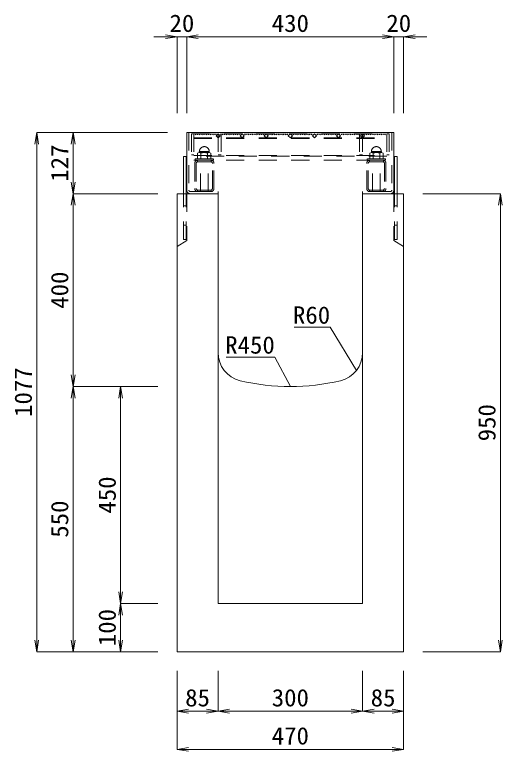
# Model space of a CAD drawing. Units: millimetres at full size; some dimension numbers follow another scale. Extents: x -734 to 58102, y 49499 to 87169.
# Drawn here: x 8238 to 9249, y 62370 to 63898 of the extents above; entities that cross this region are included whole.
import ezdxf
from ezdxf.enums import TextEntityAlignment as Align

# ---------------------------------------------------------------- set-up
doc = ezdxf.new("R2010")
doc.units = ezdxf.units.MM
doc.header["$LTSCALE"] = 50
doc.linetypes.add('USER1', pattern=[1.35, 0.75, -0.6])
for name, color, linetype, lineweight in [('寸法線', 7, 'Continuous', 13), ('引出線', 4, 'Continuous', 13), ('本体', 2, 'Continuous', 20), ('ｸﾞﾚｰﾁﾝｸﾞ', 7, 'USER1', 9)]:
    doc.layers.add(name, color=color, linetype=linetype, lineweight=lineweight)
doc.styles.add('ＭＳ 明朝', font='')
doc.styles.get('ＭＳ 明朝').set_extended_font_data('MS Mincho')

# ---------------------------------------------------------------- blocks, each defined once
blk = doc.blocks.new('open_arrow')
at = {"color": 0, "linetype": 'Continuous', "lineweight": -2}
blk.add_lwpolyline([(7.5, 1.25), (0, 0), (7.5, -1.25)], dxfattribs=at)

msp = doc.modelspace()

# ---------------------------------------------------------------- linework, layer by layer
at = {"layer": '寸法線'}
for p, q in [((8642.5, 63852.12), (8526.5, 63852.12)), ((8574.5, 63693.4), (8574.5, 63852.12)), ((8594.5, 63852.12), (9024.5, 63852.12)), ((8594.5, 63693.4), (8594.5, 63852.12)), ((8594.5, 63693.4), (8594.5, 63852.12)), ((8976.5, 63852.12), (9092.5, 63852.12)), ((9024.5, 63693.4), (9024.5, 63852.12)), ((9024.5, 63693.4), (9024.5, 63852.12)), ((9044.5, 63693.4), (9044.5, 63852.12)), ((8283.14, 62576.38), (8283.14, 63653.38)), ((8554.48, 63653.38), (8283.14, 63653.38)), ((8358.69, 63653.38), (8358.69, 63526.38)), ((8554.48, 63653.38), (8358.69, 63653.38)), ((8534.48, 63526.38), (8358.69, 63526.38)), ((8358.69, 63526.38), (8358.69, 63126.38)), ((8534.48, 63526.38), (8358.69, 63526.38)), ((9084.52, 63526.38), (9245.31, 63526.38)), ((9245.31, 63526.38), (9245.31, 62576.38)), ((8358.69, 63126.38), (8358.69, 62576.38)), ((8534.48, 63126.38), (8358.69, 63126.38)), ((8534.48, 63126.38), (8358.69, 63126.38)), ((8457.29, 62676.38), (8457.29, 63126.38)), ((8534.48, 63126.38), (8457.29, 63126.38)), ((8534.48, 62676.38), (8457.29, 62676.38)), ((8457.29, 62576.38), (8457.29, 62676.38)), ((8534.48, 62676.38), (8457.29, 62676.38)), ((8534.48, 62576.38), (8283.14, 62576.38)), ((8534.48, 62576.38), (8358.69, 62576.38)), ((8534.48, 62576.38), (8457.29, 62576.38)), ((9084.52, 62576.38), (9245.31, 62576.38)), ((8574.5, 62536.36), (8574.5, 62373.79)), ((8574.5, 62536.36), (8574.5, 62452.84)), ((8659.5, 62536.36), (8659.5, 62452.84)), ((8659.5, 62536.36), (8659.5, 62452.84)), ((8959.5, 62536.36), (8959.5, 62452.84)), ((8959.5, 62536.36), (8959.5, 62452.84)), ((9044.5, 62536.36), (9044.5, 62373.79)), ((9044.5, 62536.36), (9044.5, 62452.84)), ((8574.5, 62452.84), (8659.5, 62452.84)), ((8659.5, 62452.84), (8959.5, 62452.84)), ((8959.5, 62452.84), (9044.5, 62452.84)), ((8574.5, 62373.79), (9044.5, 62373.79))]:
    msp.add_line(p, q, dxfattribs=at)
at = {"layer": '引出線'}
for points in [[(8946.57, 63159.7), (8892.16, 63249.59), (8817.49, 63249.59)], [(8809.5, 63126.38), (8777.28, 63187.53), (8676.27, 63187.53)]]:
    msp.add_lwpolyline(points, dxfattribs=at)
at = {"layer": '本体'}
for p, q in [((8574.5, 63526.38), (8574.5, 62576.38)), ((8574.5, 63526.38), (8659.5, 63526.38)), ((8659.5, 63196.91), (8659.5, 63526.38)), ((8959.5, 63196.91), (8959.5, 63526.38)), ((8959.5, 63526.38), (9044.5, 63526.38)), ((9044.5, 62576.38), (9044.5, 63526.38)), ((8659.5, 63196.91), (8659.5, 62676.38)), ((8959.5, 63196.91), (8959.5, 62676.38)), ((8659.5, 62676.38), (8959.5, 62676.38)), ((8574.5, 62576.38), (9044.5, 62576.38))]:
    msp.add_line(p, q, dxfattribs=at)
at = {"layer": '本体', "linetype": 'USER1', "lineweight": 9}
for p, q in [((8594.51, 63526.38), (8594.51, 63429.38)), ((9024.51, 63526.38), (9024.51, 63429.38)), ((8574.51, 63416.88), (8594.51, 63429.38)), ((9044.51, 63416.88), (9024.51, 63429.38))]:
    msp.add_line(p, q, dxfattribs=at)
at = {"layer": '本体'}
for centre, radius, start, end in [((8719.5, 63196.91), 60, 180, 256.65785), ((8899.5, 63196.91), 60, 283.34237, 0), ((8809.5, 63576.38), 450, 256.65777, 283.34225)]:
    msp.add_arc(centre, radius, start, end, dxfattribs=at)
at = {"layer": 'ｸﾞﾚｰﾁﾝｸﾞ', "linetype": 'Continuous'}
for p, q in [((8594.5, 63653.38), (9024.5, 63653.38)), ((8594.5, 63534.01), (8594.5, 63653.38)), ((9024.5, 63526.38), (9024.5, 63653.38)), ((8593.5, 63603.38), (8587.5, 63603.38)), ((8587.5, 63526.38), (8587.5, 63603.38)), ((8593.5, 63526.38), (8593.5, 63603.38)), ((9025.5, 63603.38), (9031.5, 63603.38)), ((9025.5, 63526.38), (9025.5, 63603.38)), ((9031.5, 63526.38), (9031.5, 63603.38))]:
    msp.add_line(p, q, dxfattribs=at)
at = {"layer": 'ｸﾞﾚｰﾁﾝｸﾞ'}
for p, q in [((8599, 63653.38), (8599, 63533.88)), ((8604.5, 63650.88), (8604.5, 63606.88)), ((8609, 63650.88), (8609, 63606.88)), ((8609, 63650.88), (8609, 63595.88)), ((8609, 63642.38), (9010, 63642.38)), ((8609, 63640.88), (9010, 63640.88)), ((8612.2, 63650.88), (8613.1, 63648.78)), ((8613.1, 63648.78), (8614, 63650.88)), ((8616, 63650.88), (8616.9, 63648.78)), ((8616.9, 63648.78), (8617.8, 63650.88)), ((8619.8, 63650.88), (8620.7, 63648.78)), ((8620.7, 63648.78), (8621.6, 63650.88)), ((8623.6, 63650.88), (8624.5, 63648.78)), ((8624.5, 63648.78), (8625.4, 63650.88)), ((8627.4, 63650.88), (8628.3, 63648.78)), ((8628.3, 63648.78), (8629.2, 63650.88)), ((8631.2, 63650.88), (8632.1, 63648.78)), ((8632.1, 63648.78), (8633, 63650.88)), ((8635, 63650.88), (8635.9, 63648.78)), ((8635.9, 63648.78), (8636.8, 63650.88)), ((8638.8, 63650.88), (8639.7, 63648.78)), ((8639.7, 63648.78), (8640.6, 63650.88)), ((8642.6, 63650.88), (8643.5, 63648.78)), ((8643.5, 63648.78), (8644.4, 63650.88)), ((8646.4, 63650.88), (8647.3, 63648.78)), ((8647.3, 63648.78), (8648.2, 63650.88)), ((8650.2, 63650.88), (8651.1, 63648.78)), ((8651.1, 63648.78), (8652, 63650.88)), ((8654, 63650.88), (8654.9, 63648.78)), ((8654.9, 63648.78), (8655.8, 63650.88)), ((8659.5, 63650.88), (8655.26, 63646.64)), ((8655.26, 63646.64), (8659.5, 63642.4)), ((8663.74, 63646.64), (8659.5, 63650.88)), ((8659.5, 63642.4), (8663.74, 63646.64)), ((8659.5, 63642.4), (8660, 63642.9)), ((8660, 63650.88), (8660, 63606.88)), ((8664.5, 63650.88), (8665.4, 63648.78)), ((8665.4, 63648.78), (8666.3, 63650.88)), ((8666, 63650.88), (8666, 63606.88)), ((8668.3, 63650.88), (8669.2, 63648.78)), ((8669.2, 63648.78), (8670.1, 63650.88)), ((8672.1, 63650.88), (8673, 63648.78)), ((8673, 63648.78), (8673.9, 63650.88)), ((8675.9, 63650.88), (8676.8, 63648.78)), ((8676.8, 63648.78), (8677.7, 63650.88)), ((8679.7, 63650.88), (8680.6, 63648.78)), ((8680.6, 63648.78), (8681.5, 63650.88)), ((8683.5, 63650.88), (8684.4, 63648.78)), ((8684.4, 63648.78), (8685.3, 63650.88)), ((8687.3, 63650.88), (8688.2, 63648.78)), ((8688.2, 63648.78), (8689.1, 63650.88)), ((8691.1, 63650.88), (8692, 63648.78)), ((8692, 63648.78), (8692.9, 63650.88)), ((8694.9, 63650.88), (8695.8, 63648.78)), ((8695.8, 63648.78), (8696.7, 63650.88)), ((8698.7, 63650.88), (8699.6, 63648.78)), ((8699.6, 63648.78), (8700.5, 63650.88)), ((8702.5, 63650.88), (8703.4, 63648.78)), ((8703.4, 63648.78), (8704.3, 63650.88)), ((8709.5, 63650.88), (8705.26, 63646.64)), ((8705.26, 63646.64), (8709.5, 63642.4)), ((8713.74, 63646.64), (8709.5, 63650.88)), ((8709.5, 63642.4), (8713.74, 63646.64)), ((8714.5, 63650.88), (8715.4, 63648.78)), ((8715.4, 63648.78), (8716.3, 63650.88)), ((8718.3, 63650.88), (8719.2, 63648.78)), ((8719.2, 63648.78), (8720.1, 63650.88)), ((8722.1, 63650.88), (8723, 63648.78)), ((8723, 63648.78), (8723.9, 63650.88)), ((8725.9, 63650.88), (8726.8, 63648.78)), ((8726.8, 63648.78), (8727.7, 63650.88)), ((8729.7, 63650.88), (8730.6, 63648.78)), ((8730.6, 63648.78), (8731.5, 63650.88)), ((8733.5, 63650.88), (8734.4, 63648.78)), ((8734.4, 63648.78), (8735.3, 63650.88)), ((8737.3, 63650.88), (8738.2, 63648.78)), ((8738.2, 63648.78), (8739.1, 63650.88)), ((8741.1, 63650.88), (8742, 63648.78)), ((8742, 63648.78), (8742.9, 63650.88)), ((8744.9, 63650.88), (8745.8, 63648.78)), ((8745.8, 63648.78), (8746.7, 63650.88)), ((8748.7, 63650.88), (8749.6, 63648.78)), ((8749.6, 63648.78), (8750.5, 63650.88)), ((8752.5, 63650.88), (8753.4, 63648.78)), ((8753.4, 63648.78), (8754.3, 63650.88)), ((8759.5, 63650.88), (8755.26, 63646.64)), ((8755.26, 63646.64), (8759.5, 63642.4)), ((8763.74, 63646.64), (8759.5, 63650.88)), ((8759.5, 63642.4), (8763.74, 63646.64)), ((8764.5, 63650.88), (8765.4, 63648.78)), ((8765.4, 63648.78), (8766.3, 63650.88)), ((8768.3, 63650.88), (8769.2, 63648.78)), ((8769.2, 63648.78), (8770.1, 63650.88)), ((8772.1, 63650.88), (8773, 63648.78)), ((8773, 63648.78), (8773.9, 63650.88)), ((8775.9, 63650.88), (8776.8, 63648.78)), ((8776.8, 63648.78), (8777.7, 63650.88)), ((8779.7, 63650.88), (8780.6, 63648.78)), ((8780.6, 63648.78), (8781.5, 63650.88)), ((8783.5, 63650.88), (8784.4, 63648.78)), ((8784.4, 63648.78), (8785.3, 63650.88)), ((8787.3, 63650.88), (8788.2, 63648.78)), ((8788.2, 63648.78), (8789.1, 63650.88)), ((8791.1, 63650.88), (8792, 63648.78)), ((8792, 63648.78), (8792.9, 63650.88)), ((8794.9, 63650.88), (8795.8, 63648.78)), ((8795.8, 63648.78), (8796.7, 63650.88)), ((8798.7, 63650.88), (8799.6, 63648.78)), ((8799.6, 63648.78), (8800.5, 63650.88)), ((8802.5, 63650.88), (8803.4, 63648.78)), ((8803.4, 63648.78), (8804.3, 63650.88)), ((8809.5, 63650.88), (8805.26, 63646.64)), ((8805.26, 63646.64), (8809.5, 63642.4)), ((8809.5, 63650.88), (8813.74, 63646.64)), ((8813.74, 63646.64), (8809.5, 63642.4)), ((8815.6, 63648.78), (8814.7, 63650.88)), ((8816.5, 63650.88), (8815.6, 63648.78)), ((8819.4, 63648.78), (8818.5, 63650.88)), ((8820.3, 63650.88), (8819.4, 63648.78)), ((8823.2, 63648.78), (8822.3, 63650.88)), ((8824.1, 63650.88), (8823.2, 63648.78)), ((8827, 63648.78), (8826.1, 63650.88)), ((8827.9, 63650.88), (8827, 63648.78)), ((8830.8, 63648.78), (8829.9, 63650.88)), ((8831.7, 63650.88), (8830.8, 63648.78)), ((8834.6, 63648.78), (8833.7, 63650.88)), ((8835.5, 63650.88), (8834.6, 63648.78)), ((8838.4, 63648.78), (8837.5, 63650.88)), ((8839.3, 63650.88), (8838.4, 63648.78)), ((8842.2, 63648.78), (8841.3, 63650.88)), ((8843.1, 63650.88), (8842.2, 63648.78)), ((8846, 63648.78), (8845.1, 63650.88)), ((8846.9, 63650.88), (8846, 63648.78)), ((8849.8, 63648.78), (8848.9, 63650.88)), ((8850.7, 63650.88), (8849.8, 63648.78)), ((8853.6, 63648.78), (8852.7, 63650.88)), ((8854.5, 63650.88), (8853.6, 63648.78)), ((8855.26, 63646.64), (8859.5, 63650.88)), ((8859.5, 63642.4), (8855.26, 63646.64)), ((8859.5, 63650.88), (8863.74, 63646.64)), ((8863.74, 63646.64), (8859.5, 63642.4)), ((8865.6, 63648.78), (8864.7, 63650.88)), ((8866.5, 63650.88), (8865.6, 63648.78)), ((8869.4, 63648.78), (8868.5, 63650.88)), ((8870.3, 63650.88), (8869.4, 63648.78)), ((8873.2, 63648.78), (8872.3, 63650.88)), ((8874.1, 63650.88), (8873.2, 63648.78)), ((8877, 63648.78), (8876.1, 63650.88)), ((8877.9, 63650.88), (8877, 63648.78)), ((8880.8, 63648.78), (8879.9, 63650.88)), ((8881.7, 63650.88), (8880.8, 63648.78)), ((8884.6, 63648.78), (8883.7, 63650.88)), ((8885.5, 63650.88), (8884.6, 63648.78)), ((8888.4, 63648.78), (8887.5, 63650.88)), ((8889.3, 63650.88), (8888.4, 63648.78)), ((8892.2, 63648.78), (8891.3, 63650.88)), ((8893.1, 63650.88), (8892.2, 63648.78)), ((8896, 63648.78), (8895.1, 63650.88)), ((8896.9, 63650.88), (8896, 63648.78)), ((8899.8, 63648.78), (8898.9, 63650.88)), ((8900.7, 63650.88), (8899.8, 63648.78)), ((8903.6, 63648.78), (8902.7, 63650.88)), ((8904.5, 63650.88), (8903.6, 63648.78)), ((8905.26, 63646.64), (8909.5, 63650.88)), ((8909.5, 63642.4), (8905.26, 63646.64)), ((8909.5, 63650.88), (8913.74, 63646.64)), ((8913.74, 63646.64), (8909.5, 63642.4)), ((8915.6, 63648.78), (8914.7, 63650.88)), ((8916.5, 63650.88), (8915.6, 63648.78)), ((8919.4, 63648.78), (8918.5, 63650.88)), ((8920.3, 63650.88), (8919.4, 63648.78)), ((8923.2, 63648.78), (8922.3, 63650.88)), ((8924.1, 63650.88), (8923.2, 63648.78)), ((8927, 63648.78), (8926.1, 63650.88)), ((8927.9, 63650.88), (8927, 63648.78)), ((8930.8, 63648.78), (8929.9, 63650.88)), ((8931.7, 63650.88), (8930.8, 63648.78)), ((8934.6, 63648.78), (8933.7, 63650.88)), ((8935.5, 63650.88), (8934.6, 63648.78)), ((8938.4, 63648.78), (8937.5, 63650.88)), ((8939.3, 63650.88), (8938.4, 63648.78)), ((8942.2, 63648.78), (8941.3, 63650.88)), ((8943.1, 63650.88), (8942.2, 63648.78)), ((8946, 63648.78), (8945.1, 63650.88)), ((8946.9, 63650.88), (8946, 63648.78)), ((8949.8, 63648.78), (8948.9, 63650.88)), ((8950.7, 63650.88), (8949.8, 63648.78)), ((8953.6, 63648.78), (8952.7, 63650.88)), ((8953, 63650.88), (8953, 63606.88)), ((8954.5, 63650.88), (8953.6, 63648.78)), ((8955.26, 63646.64), (8959.5, 63650.88)), ((8959.5, 63642.4), (8955.26, 63646.64)), ((8959, 63650.88), (8959, 63606.88)), ((8959.5, 63642.4), (8959, 63642.9)), ((8959.5, 63650.88), (8963.74, 63646.64)), ((8963.74, 63646.64), (8959.5, 63642.4)), ((8964.1, 63648.78), (8963.2, 63650.88)), ((8965, 63650.88), (8964.1, 63648.78)), ((8967.9, 63648.78), (8967, 63650.88)), ((8968.8, 63650.88), (8967.9, 63648.78)), ((8971.7, 63648.78), (8970.8, 63650.88)), ((8972.6, 63650.88), (8971.7, 63648.78)), ((8975.5, 63648.78), (8974.6, 63650.88)), ((8976.4, 63650.88), (8975.5, 63648.78)), ((8979.3, 63648.78), (8978.4, 63650.88)), ((8980.2, 63650.88), (8979.3, 63648.78)), ((8983.1, 63648.78), (8982.2, 63650.88)), ((8984, 63650.88), (8983.1, 63648.78)), ((8986.9, 63648.78), (8986, 63650.88)), ((8987.8, 63650.88), (8986.9, 63648.78)), ((8990.7, 63648.78), (8989.8, 63650.88)), ((8991.6, 63650.88), (8990.7, 63648.78)), ((8994.5, 63648.78), (8993.6, 63650.88)), ((8995.4, 63650.88), (8994.5, 63648.78)), ((8998.3, 63648.78), (8997.4, 63650.88)), ((8999.2, 63650.88), (8998.3, 63648.78)), ((9002.1, 63648.78), (9001.2, 63650.88)), ((9003, 63650.88), (9002.1, 63648.78)), ((9005.9, 63648.78), (9005, 63650.88)), ((9006.8, 63650.88), (9005.9, 63648.78)), ((9010, 63650.88), (9010, 63606.88)), ((9010, 63650.88), (9010, 63595.88)), ((9014.5, 63650.88), (9014.5, 63606.88)), ((9020, 63653.38), (9020, 63533.88)), ((8617.15, 63610.68), (8620.61, 63611.88)), ((8617.15, 63598.88), (8617.15, 63610.68)), ((8620.61, 63613.88), (8641.39, 63613.88)), ((8620.61, 63611.88), (8620.61, 63613.88)), ((8620.61, 63611.88), (8624.08, 63610.68)), ((8641.39, 63611.88), (8620.61, 63611.88)), ((8624.08, 63610.68), (8631, 63611.88)), ((8624.08, 63598.88), (8624.08, 63610.68)), ((8631, 63611.88), (8637.93, 63610.68)), ((8637.93, 63610.68), (8641.39, 63611.88)), ((8637.93, 63610.68), (8637.93, 63598.88)), ((8641.39, 63613.88), (8641.39, 63611.88)), ((8641.39, 63611.88), (8644.85, 63610.68)), ((8644.85, 63610.68), (8644.85, 63598.88)), ((8977.61, 63611.88), (8974.15, 63610.68)), ((8974.15, 63610.68), (8974.15, 63598.88)), ((8998.39, 63613.88), (8977.61, 63613.88)), ((8977.61, 63613.88), (8977.61, 63611.88)), ((8981.07, 63610.68), (8977.61, 63611.88)), ((8977.61, 63611.88), (8998.39, 63611.88)), ((8988, 63611.88), (8981.07, 63610.68)), ((8981.07, 63610.68), (8981.07, 63598.88)), ((8994.92, 63610.68), (8988, 63611.88)), ((8998.39, 63611.88), (8994.92, 63610.68)), ((8994.92, 63598.88), (8994.92, 63610.68)), ((8998.39, 63611.88), (8998.39, 63613.88)), ((9001.85, 63610.68), (8998.39, 63611.88)), ((9001.85, 63598.88), (9001.85, 63610.68)), ((8604.5, 63606.88), (8609, 63606.88)), ((8609, 63605.88), (9010, 63605.88)), ((9010, 63604.38), (8609, 63604.38)), ((8609, 63595.88), (9010, 63595.88)), ((8612, 63598.88), (8650, 63598.88)), ((8612, 63598.88), (8631, 63598.88)), ((8612, 63595.88), (8612, 63598.88)), ((8650, 63595.88), (8612, 63595.88)), ((8616.5, 63595.82), (8616.5, 63592.55)), ((8631, 63598.88), (8617.15, 63598.88)), ((8644.6, 63595.88), (8617.4, 63595.88)), ((8644.6, 63595.88), (8617.4, 63595.88)), ((8623, 63530.88), (8623, 63595.88)), ((8623, 63595.88), (8639, 63595.88)), ((8631, 63598.88), (8624.08, 63598.88)), ((8644.85, 63598.88), (8631, 63598.88)), ((8639, 63530.88), (8639, 63595.88)), ((8645.5, 63595.82), (8645.5, 63592.55)), ((8650, 63598.88), (8650, 63595.88)), ((8660, 63606.88), (8666, 63606.88)), ((8959, 63606.88), (8953, 63606.88)), ((9007, 63598.88), (8969, 63598.88)), ((8969, 63598.88), (8969, 63595.88)), ((8969, 63595.88), (9007, 63595.88)), ((8973.5, 63595.82), (8973.5, 63592.55)), ((8974.15, 63598.88), (8988, 63598.88)), ((8974.4, 63595.88), (9001.6, 63595.88)), ((8974.4, 63595.88), (9001.6, 63595.88)), ((8980, 63530.88), (8980, 63595.88)), ((8996, 63595.88), (8980, 63595.88)), ((8988, 63598.88), (9001.85, 63598.88)), ((9007, 63598.88), (8988, 63598.88)), ((8988, 63598.88), (8994.92, 63598.88)), ((8996, 63530.88), (8996, 63595.88)), ((9002.5, 63595.82), (9002.5, 63592.55)), ((9007, 63595.88), (9007, 63598.88)), ((9014.5, 63606.88), (9010, 63606.88)), ((8611, 63589.48), (8611, 63537.28)), ((8614.2, 63589.48), (8614.2, 63537.28)), ((8644.6, 63592.68), (8617.4, 63592.68)), ((8647.8, 63537.28), (8647.8, 63589.48)), ((8651, 63537.28), (8651, 63589.48)), ((8968, 63537.28), (8968, 63589.48)), ((8971.2, 63537.28), (8971.2, 63589.48)), ((8974.4, 63592.68), (9001.6, 63592.68)), ((9004.8, 63589.48), (9004.8, 63537.28)), ((9008, 63589.48), (9008, 63537.28)), ((8616.5, 63534.21), (8616.5, 63530.95)), ((8617.4, 63534.08), (8644.6, 63534.08)), ((8645.5, 63534.21), (8645.5, 63530.95)), ((8973.5, 63534.21), (8973.5, 63530.95)), ((9001.6, 63534.08), (8974.4, 63534.08)), ((9002.5, 63534.21), (9002.5, 63530.95)), ((8587.5, 63431.38), (8587.5, 63526.38)), ((8593.5, 63431.38), (8593.5, 63526.38)), ((8602, 63530.88), (8659.5, 63530.88)), ((8617.4, 63530.88), (8644.6, 63530.88)), ((8659.5, 63530.88), (8659.5, 63526.38)), ((9017, 63530.88), (8959.5, 63530.88)), ((8959.5, 63530.88), (8959.5, 63526.38)), ((9001.6, 63530.88), (8974.4, 63530.88)), ((9025.5, 63431.38), (9025.5, 63526.38)), ((9031.5, 63431.38), (9031.5, 63526.38)), ((8587.5, 63501.38), (8593.5, 63501.38)), ((9025.5, 63501.38), (9031.5, 63501.38)), ((8587.5, 63461.38), (8593.5, 63461.38)), ((9025.5, 63461.38), (9031.5, 63461.38)), ((8593.5, 63431.38), (8587.5, 63431.38)), ((9025.5, 63431.38), (9031.5, 63431.38))]:
    msp.add_line(p, q, dxfattribs=at)
at = {"layer": 'ｸﾞﾚｰﾁﾝｸﾞ', "lineweight": 5}
msp.add_line((8604.5, 63650.88), (9014.5, 63650.88), dxfattribs=at)
at = {"layer": 'ｸﾞﾚｰﾁﾝｸﾞ'}
for centre, radius, start, end in [((8631, 63613.88), 10.25, 0, 180), ((8988, 63613.88), 10.25, 0, 180), ((8617.4, 63589.48), 6.4, 90, 180), ((8644.6, 63589.48), 6.4, 0, 90), ((8974.4, 63589.48), 6.4, 90, 180), ((9001.6, 63589.48), 6.4, 0, 90), ((8617.4, 63589.48), 3.2, 90, 180), ((8644.6, 63589.48), 3.2, 0, 90), ((8974.4, 63589.48), 3.2, 90, 180), ((9001.6, 63589.48), 3.2, 0, 90), ((8602, 63533.88), 7.5, 179.01874, 270), ((8602, 63533.88), 3, 180, 270), ((8617.4, 63537.28), 6.4, 180, 270), ((8617.4, 63537.28), 3.2, 180, 270), ((8644.6, 63537.28), 6.4, 270, 0), ((8644.6, 63537.28), 3.2, 270, 0), ((8974.4, 63537.28), 6.4, 180, 270), ((8974.4, 63537.28), 3.2, 180, 270), ((9001.6, 63537.28), 6.4, 270, 0), ((9001.6, 63537.28), 3.2, 270, 0), ((9017, 63533.88), 7.5, 270, 0), ((9017, 63533.88), 3, 270, 0)]:
    msp.add_arc(centre, radius, start, end, dxfattribs=at)

# ---------------------------------------------------------------- block references
at = {"layer": '寸法線', "xscale": 3.2, "yscale": 3.2}
for p, rotation in [((8574.5, 63852.12), 180), ((9024.5, 63852.12), 180), ((9024.5, 63852.12), 180), ((8283.14, 63653.38), 270), ((8358.69, 63653.38), 270), ((8358.69, 63526.38), 90), ((8358.69, 63526.38), 270), ((9245.31, 63526.38), 270), ((8358.69, 63126.38), 90), ((8358.69, 63126.38), 270), ((8457.29, 63126.38), 270), ((8457.29, 62676.38), 90), ((8457.29, 62676.38), 270), ((8283.14, 62576.38), 90), ((8358.69, 62576.38), 90), ((8457.29, 62576.38), 90), ((9245.31, 62576.38), 90), ((8659.5, 62452.84), 180), ((8959.5, 62452.84), 180), ((9044.5, 62452.84), 180), ((9044.5, 62373.79), 180)]:
    msp.add_blockref('open_arrow', p, dxfattribs=dict(at, rotation=rotation))
for p in [(8594.5, 63852.12), (8594.5, 63852.12), (9044.5, 63852.12), (8574.5, 62452.84), (8659.5, 62452.84), (8959.5, 62452.84), (8574.5, 62373.79)]:
    msp.add_blockref('open_arrow', p, dxfattribs=at)
at = {"layer": '引出線', "xscale": 0.0533, "yscale": 0.0533}
for p, rotation in [((8946.57, 63159.7), 121.2), ((8809.5, 63126.38), 117.8)]:
    msp.add_blockref('open_arrow', p, dxfattribs=dict(at, rotation=rotation))

# ---------------------------------------------------------------- texts
at = {"layer": '寸法線', "style": 'ＭＳ 明朝', "width": 1.05}
for s, p in [('20', (8584.5, 63880.14)), ('430', (8809.5, 63880.14)), ('20', (9034.5, 63880.14)), ('85', (8617, 62480.86)), ('300', (8809.5, 62480.86)), ('85', (9002, 62480.86)), ('470', (8809.5, 62401.81))]:
    msp.add_text(s, height=36.03, dxfattribs=at).set_placement(p, align=Align.MIDDLE_CENTER)
for s, p in [('127', (8330.67, 63589.88)), ('400', (8330.67, 63326.38)), ('1077', (8255.12, 63114.88)), ('950', (9217.29, 63051.38)), ('450', (8429.27, 62901.38)), ('550', (8330.67, 62851.38)), ('100', (8429.27, 62626.38))]:
    msp.add_text(s, height=36.03, rotation=90, dxfattribs=at).set_placement(p, align=Align.MIDDLE_CENTER)
at = {"layer": '引出線', "style": 'ＭＳ 明朝', "width": 1.05}
for s, p in [('R60', (8892.16, 63292.79)), ('R450', (8777.28, 63230.73))]:
    msp.add_text(s, height=36.03, dxfattribs=at).set_placement(p, align=Align.TOP_RIGHT)

doc.saveas('drawing.dxf')
